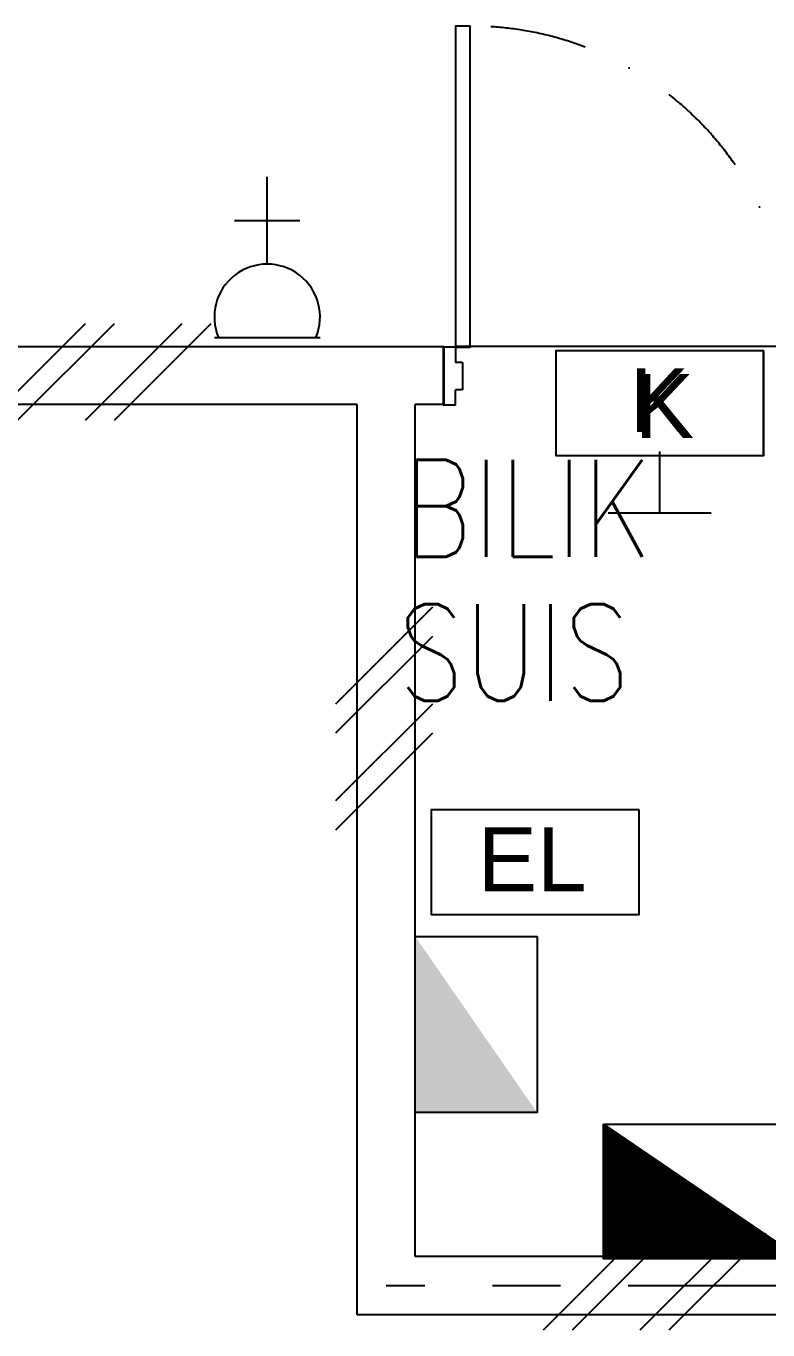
# Model space of a CAD drawing. Header units: inches. Extents: x -106706990 to 300603, y -86718466 to 1728185.
# Drawn here: x 145228 to 147143, y 28221 to 31587 of the extents above; entities that cross this region are included whole.
import ezdxf
from ezdxf.enums import TextEntityAlignment as Align

# ---------------------------------------------------------------- set-up
doc = ezdxf.new("R2010")
doc.units = ezdxf.units.IN
doc.header["$MEASUREMENT"] = 0
for name, pattern in [('CENTER', [2, 1.25, -0.25, 0.25, -0.25]), ('DASHDOT', [1, 0.5, -0.25, 0, -0.25]), ('DASHED2', [0.375, 0.25, -0.125])]:
    doc.linetypes.add(name, pattern=pattern)
for name, color, linetype in [('A-DOOR', 9, 'Continuous'), ('A-DROP', 8, 'Continuous'), ('A-ROOMSYM', 3, 'Continuous'), ('A-TXTBOMBA', 7, 'Continuous'), ('A-WALL', 1, 'Continuous'), ('A-WLH', 7, 'Continuous'), ('area', 3, 'Continuous'), ('ELECT', 6, 'Continuous'), ('elk_LAMPU', 6, 'Continuous'), ('elv', 7, 'Continuous'), ('Grid', 8, 'CENTER')]:
    doc.layers.add(name, color=color, linetype=linetype)
doc.layers.get('area').off()
doc.layers.get('elk_LAMPU').off()
doc.styles.add('arial', font='arial.ttf')
doc.styles.add('style1', font='romans.shx', dxfattribs={"height": 750})

# ---------------------------------------------------------------- blocks, each defined once
blk = doc.blocks.new('A$C52B244CD')
at = {"layer": 'A-WLH', "color": 8}
for p, q in [((0, 0), (250, 250)), ((75, 0), (325, 250)), ((250, 0), (500, 250)), ((325, 0), (575, 250))]:
    blk.add_line(p, q, dxfattribs=at)
blk = doc.blocks.new('A$C49831240')
at = {"layer": 'A-WLH', "color": 8}
for p, q in [((250, 575), (0, 325)), ((250, 500), (0, 250)), ((250, 325), (0, 75)), ((250, 250), (0, 0))]:
    blk.add_line(p, q, dxfattribs=at)
blk = doc.blocks.new('A$C453929C5')
at = {"layer": 'A-DOOR', "color": 8}
for p, q in [((828.9, 1168), (828.9, 1200)), ((828.9, 1200), (978.9, 1200)), ((978.9, 1168), (978.9, 1200)), ((828.9, 1168), (868.9, 1168)), ((868.9, 1150), (868.9, 1168)), ((868.9, 1150), (938.9, 1150)), ((938.9, 1150), (938.9, 1168)), ((978.9, 1168), (938.9, 1168)), ((868.9, 50), (938.9, 50)), ((868.9, 50), (868.9, 32)), ((938.9, 50), (938.9, 32)), ((828.9, 32), (828.9, 0)), ((828.9, 32), (868.9, 32)), ((978.9, 32), (938.9, 32)), ((978.9, 32), (978.9, 0)), ((828.9, 0), (978.9, 0))]:
    blk.add_line(p, q, dxfattribs=at)
for points in [[(828.9, 1168), (828.9, 1130), (600, 1130), (600, 1168)], [(828.9, 32), (828.9, 70), (0, 70), (0, 32)]]:
    blk.add_lwpolyline(points, close=True, dxfattribs=at)
at = {"layer": 'A-DOOR', "color": 8, "linetype": 'DASHDOT', "ltscale": 500}
for centre, radius, start, end in [((828.1, 1128.1), 228.1, 179.5322, 270.0678), ((828.1, 71.9), 828.1, 89.9322, 180.1289)]:
    blk.add_arc(centre, radius, start, end, dxfattribs=at)
blk = doc.blocks.new('EXITE')
at = {"layer": 'A-TXTBOMBA', "color": 3}
blk.add_lwpolyline([(86607836.1, -1196696.9), (86607299.6, -1196696.9), (86607299.6, -1196967.2), (86607836.1, -1196967.2)], close=True, dxfattribs=at)
at = {"layer": 'A-TXTBOMBA', "color": 3, "style": 'arial'}
blk.add_text('K', height=164.8, dxfattribs=at).set_placement((86607490.7, -1196906.9))
blk = doc.blocks.new('eexit')
at = {"layer": 'A-TXTBOMBA', "color": 3, "linetype": 'Continuous'}
for p, q in [((86699881.6, -1206011.4), (86699881.6, -1206171.1)), ((86700014.7, -1206171.1), (86699748.5, -1206171.1))]:
    blk.add_line(p, q, dxfattribs=at)
at = {"layer": 'A-TXTBOMBA', "color": 3}
blk.add_lwpolyline([(86700150.4, -1205751.4), (86699613.9, -1205751.4), (86699613.9, -1206021.7), (86700150.4, -1206021.7)], close=True, dxfattribs=at)
at = {"layer": 'A-TXTBOMBA', "color": 3, "style": 'arial'}
blk.add_text('K', height=164.8, dxfattribs=at).set_placement((86699817.1, -1205976.5))
blk = doc.blocks.new('Elight')
at = {"layer": 'A-TXTBOMBA', "color": 6}
blk.add_lwpolyline([(86606267.2, -1196730.5), (86605730.7, -1196730.5), (86605730.7, -1197000.7), (86606267.2, -1197000.7)], close=True, dxfattribs=at)
at = {"layer": 'A-TXTBOMBA', "color": 6, "style": 'arial'}
blk.add_text('EL', height=164.84, dxfattribs=at).set_placement((86605850.2, -1196940.4))
blk = doc.blocks.new('SOCKET(in)')
at = {"layer": 'ELECT', "color": 6}
for p, q in [((86605160, -1198079.2), (86605160, -1197854.2)), ((86605075.7, -1197966.7), (86605244.4, -1197966.7)), ((86605023.6, -1198269), (86605296.4, -1198269))]:
    blk.add_line(p, q, dxfattribs=at)
blk.add_arc((86605160, -1198215.6), 136.4, 336.9763, 203.0237, dxfattribs=at)
blk = doc.blocks.new('sssss')
at = {"layer": 'ELECT', "true_color": 0xcd2027}
h = blk.add_hatch(dxfattribs=at)
h.set_pattern_fill('ANSI31', color=242)
h.set_pattern_definition([(45, (223005.30173, 2029.09328), (-0.08838834765, 0.08838834765), [])])
h.paths.add_polyline_path([(237721.2, 42991.2), (237211.6, 43338.3), (237211.6, 42991.2)])
at = {"layer": 'ELECT', "color": 242, "true_color": 0xcd2027}
blk.add_line((237211.6, 43338.3), (237721.2, 42991.2), dxfattribs=at)
blk.add_lwpolyline([(237211.6, 43338.3), (237721.2, 43338.3), (237721.2, 42991.2), (237211.6, 42991.2)], close=True, dxfattribs=at)
blk = doc.blocks.new('DB')
at = {"layer": 'ELECT', "color": 2}
blk.add_lwpolyline([(42039.3, 19743.3), (42494.3, 19743.3), (42494.3, 19428.3), (42039.3, 19428.3)], close=True, dxfattribs=at)
blk.add_solid([(42494.3, 19743.3), (42494.3, 19428.3), (42039.3, 19428.3)], dxfattribs=at)

msp = doc.modelspace()

# ---------------------------------------------------------------- linework, layer by layer
at = {"layer": 'A-DROP', "color": 8}
msp.add_line((147475.8, 30759.7), (146339.8, 30759.7), dxfattribs=at)
at = {"layer": 'A-WALL', "color": 8, "linetype": 'Continuous', "ltscale": 900}
for p, q in [((144207.8, 30759.7), (146307.8, 30759.7)), ((146307.8, 30609.7), (146307.8, 30759.7)), ((146082.8, 30609.7), (144207.8, 30609.7)), ((146082.8, 28259.7), (146082.8, 30609.7)), ((146232.8, 28409.7), (146232.8, 30609.7)), ((146307.8, 30609.7), (146232.8, 30609.7)), ((147582.8, 28409.7), (146232.8, 28409.7)), ((147732.8, 28259.7), (146082.8, 28259.7))]:
    msp.add_line(p, q, dxfattribs=at)
at = {"layer": 'Grid', "color": 8, "ltscale": 700}
msp.add_line((147657.8, 28334.7), (146157.8, 28334.7), dxfattribs=at)

# ---------------------------------------------------------------- block references
at = {"layer": 'A-DOOR', "color": 8, "rotation": 270}
msp.add_blockref('A$C453929C5', (146305.1, 31587), dxfattribs=at)
at = {"layer": 'A-TXTBOMBA', "rotation": 270}
msp.add_blockref('DB', (126804.5, 71275.8), dxfattribs=at)
at = {"layer": 'A-WLH', "color": 8}
for name, p in [('A$C52B244CD', (145131.3, 30569.3)), ('A$C49831240', (146027.5, 29511.3)), ('A$C52B244CD', (146563.8, 28220.5))]:
    msp.add_blockref(name, p, dxfattribs=at)
at = {"layer": 'area'}
for name, p in [('EXITE', (-86460704.1, 1227445.8)), ('eexit', (-86553017.8, 1236500.3)), ('Elight', (-86459456.4, 1226293.7))]:
    msp.add_blockref(name, p, dxfattribs=at)
at = {"layer": 'elk_LAMPU', "color": 0, "linetype": 'DASHED2', "lineweight": 18}
msp.add_blockref('SOCKET(in)', (-86459309.3, 1229051.6), dxfattribs=at)
at = {"layer": 'elv'}
msp.add_blockref('sssss', (-90492.9, -14586.8), dxfattribs=at)

# ---------------------------------------------------------------- texts
at = {"layer": 'A-ROOMSYM', "color": 8, "style": 'style1', "width": 0.8}
for s, p in [('BILIK', (146523.2, 30216.9)), ('SUIS', (146488, 29844.7))]:
    msp.add_text(s, height=250, dxfattribs=at).set_placement(p, align=Align.CENTER)

doc.saveas('drawing.dxf')
